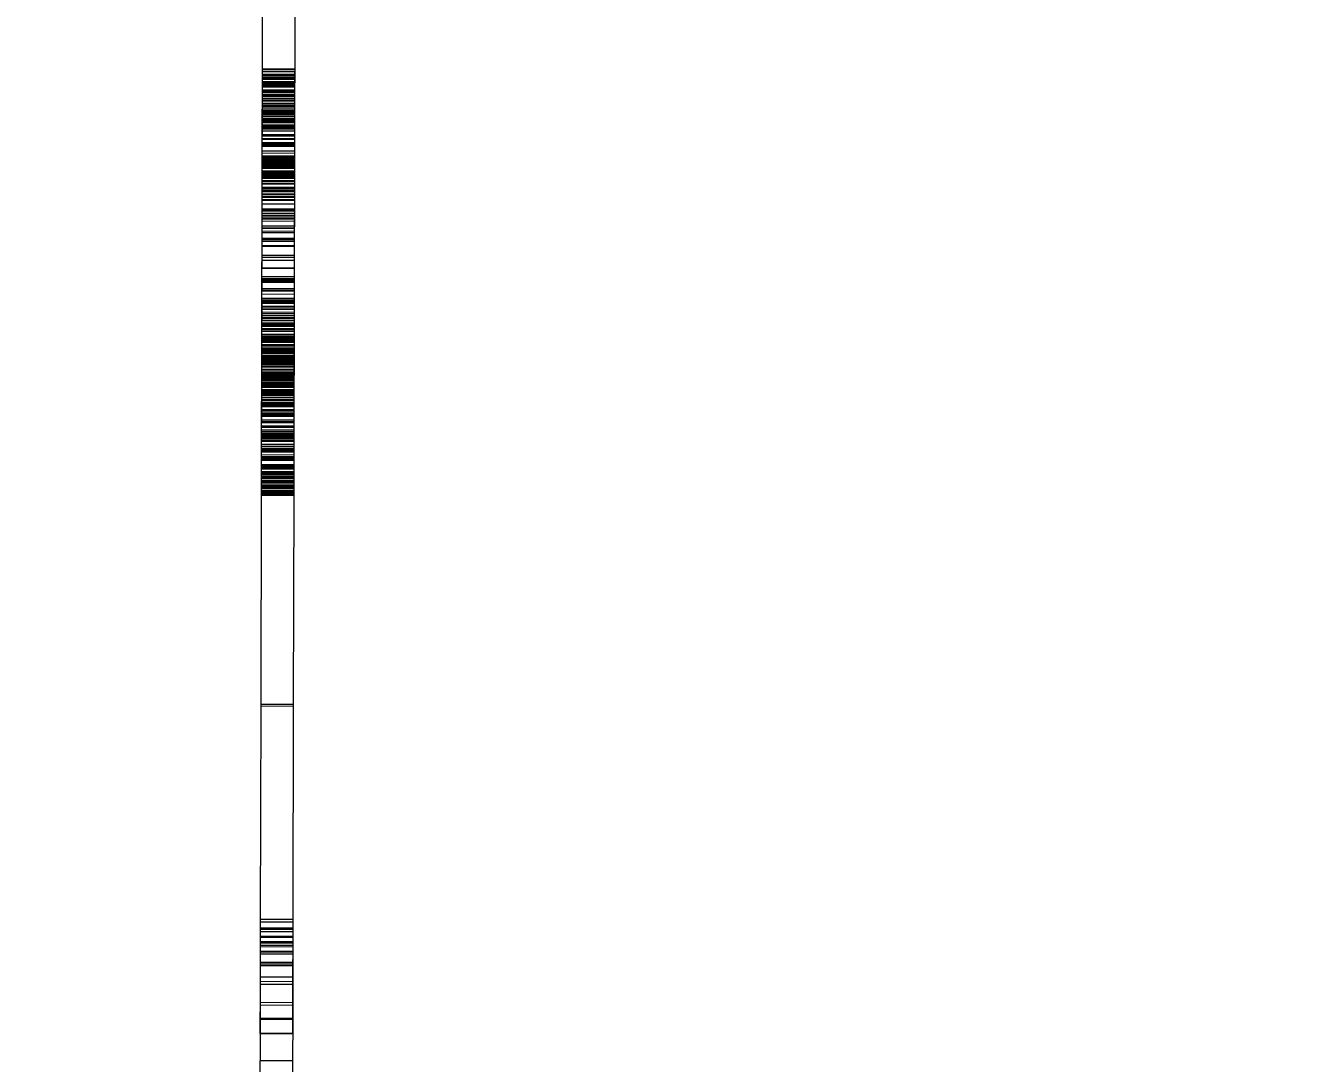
# Model space of a CAD drawing. Header units: millimetres. Extents: x -106145 to 154907, y -84585 to 152038.
# Drawn here: x 58778.1 to 59015, y 57946 to 58139.4 of the extents above; entities that cross this region are included whole.
import ezdxf

# ---------------------------------------------------------------- set-up
doc = ezdxf.new("R2010")
doc.units = ezdxf.units.MM
for name, color, linetype, lineweight in [('A-ANNO-DIMS', 211, 'Continuous', 9), ('A-ANNO-DIMS-300', 211, 'Continuous', 9), ('A-GENM', 13, 'Continuous', 5)]:
    doc.layers.add(name, color=color, linetype=linetype, lineweight=lineweight)
doc.styles.add('RomanS', font='romans__.ttf', dxfattribs={"width": 0.8, "height": 1200})
doc.dimstyles.new('Diagonal_-_4_mm_RomanS', dxfattribs={"dimscale": 304.8, "dimtxt": 1219.023462, "dimasz": 1.476378, "dimexe": 0.984252, "dimexo": 0.0625, "dimgap": 0.19685, "dimtad": 1, "dimdec": 0, "dimzin": 0, "dimdsep": 46, "dimtxsty": 'RomanS', "dimblk1": 'OBLIQUE', "dimblk2": 'OBLIQUE', "dimsah": 1, "dimcen": 0.09, "dimdle": 2.362205, "dimazin": 0, "dimtfac": 1, "dimtdec": 4, "dimtix": 1, "dimtmove": 0, "dimatfit": 3, "dimfxl": 2.362205, "dimfxlon": 1, "dimtvp": 1, "dimtolj": 1, "dimtzin": 0, "dimarcsym": 2})

# ---------------------------------------------------------------- blocks, each defined once
blk = doc.blocks.new('DIMBLOCK33-Site Plan')
at = {"layer": 'A-ANNO-DIMS-300', "transparency": 16777216}
for p, q in [((-65454.82, 47705.61), (79277.8, 131267.03)), ((79014.26, 130283.49), (78504.26, 131166.84)), ((78654.26, 130907.03), (79014.26, 130283.49)), ((-64471.28, 47442.07), (-64981.28, 48325.42)), ((-64831.28, 48065.61), (-64471.28, 47442.07))]:
    blk.add_line(p, q, dxfattribs=at)
at = {"layer": 'A-ANNO-DIMS-300', "lineweight": 35, "transparency": 16777216}
for p, q in [((78654.26, 130907.03), (78736.62, 131214.39)), ((78654.26, 130907.03), (78571.91, 130599.67)), ((-64831.28, 48065.61), (-64748.93, 48372.97)), ((-64831.28, 48065.61), (-64913.64, 47758.26))]:
    blk.add_line(p, q, dxfattribs=at)
at = {"layer": 'A-ANNO-DIMS-300', "color": 0, "transparency": 16777216, "insert": (3725.25, 89578.44), "char_height": 1200, "width": 6511.9447, "attachment_point": 1, "rotation": 30, "line_spacing_factor": 0.983083, "style": 'RomanS'}
blk.add_mtext('165683', dxfattribs=at)
blk = doc.blocks.new('_Oblique')
at = {"color": 0, "linetype": 'ByBlock', "lineweight": -2}
blk.add_line((-0.5, -0.5), (0.5, 0.5), dxfattribs=at)

msp = doc.modelspace()

# ---------------------------------------------------------------- linework, layer by layer
at = {"layer": 'A-GENM'}
for p, q in [((58822.26, 58131.27), (58822.35, 58170.98)), ((58828.35, 58170.97), (58828.26, 58131.26)), ((58822.25, 58128.83), (58822.26, 58132.12)), ((58822.25, 58129.42), (58822.26, 58131.97)), ((58822.25, 58130.01), (58822.26, 58131.61)), ((58828.26, 58132.1), (58828.25, 58128.82)), ((58828.26, 58131.96), (58828.25, 58129.41)), ((58828.26, 58131.6), (58828.25, 58129.99)), ((58822.25, 58129.66), (58822.26, 58131.27)), ((58822.25, 58127.23), (58822.26, 58131.27)), ((58822.25, 58127.92), (58822.26, 58131.13)), ((58822.25, 58126.49), (58822.26, 58130.8)), ((58822.25, 58128.32), (58822.25, 58130.01)), ((58822.25, 58130.01), (58828.25, 58129.99)), ((58822.25, 58129.76), (58828.25, 58129.74)), ((58822.25, 58127.12), (58822.25, 58129.66)), ((58822.25, 58129.66), (58828.25, 58129.65)), ((58822.25, 58128.91), (58822.25, 58129.42)), ((58822.25, 58129.42), (58828.25, 58129.41)), ((58822.25, 58129.33), (58828.25, 58129.31)), ((58822.26, 58131.27), (58828.26, 58131.26)), ((58822.26, 58131.13), (58828.26, 58131.11)), ((58822.26, 58130.8), (58828.26, 58130.79)), ((58822.26, 58130.77), (58828.26, 58130.75)), ((58822.26, 58130.77), (58828.26, 58130.75)), ((58822.26, 58130.28), (58828.26, 58130.27)), ((58822.26, 58130.25), (58828.26, 58130.24)), ((58828.26, 58131.26), (58828.25, 58129.65)), ((58828.26, 58131.26), (58828.25, 58127.22)), ((58828.26, 58131.11), (58828.25, 58127.91)), ((58828.26, 58130.79), (58828.25, 58126.47)), ((58828.25, 58129.99), (58828.25, 58128.31)), ((58828.25, 58129.65), (58828.25, 58127.11)), ((58828.25, 58129.41), (58828.25, 58128.89)), ((58822.23, 58120.55), (58822.25, 58127.12)), ((58822.24, 58124.38), (58822.25, 58128.83)), ((58822.24, 58124.74), (58822.25, 58128.32)), ((58822.24, 58124.51), (58822.25, 58127.92)), ((58822.24, 58125.01), (58822.25, 58127.26)), ((58822.24, 58122.91), (58822.25, 58127.23)), ((58822.25, 58128.29), (58822.25, 58128.91)), ((58822.25, 58126.42), (58822.25, 58128.91)), ((58822.25, 58128.91), (58828.25, 58128.89)), ((58822.25, 58128.91), (58828.25, 58128.89)), ((58822.25, 58128.83), (58828.25, 58128.82)), ((58822.25, 58128.75), (58828.25, 58128.74)), ((58822.25, 58128.57), (58828.25, 58128.56)), ((58822.25, 58128.55), (58828.25, 58128.54)), ((58822.25, 58128.32), (58828.25, 58128.31)), ((58822.25, 58126.35), (58822.25, 58128.31)), ((58828.25, 58128.3), (58822.25, 58128.31)), ((58822.25, 58126.58), (58822.25, 58128.29)), ((58822.25, 58128.29), (58828.25, 58128.28)), ((58822.25, 58128.22), (58828.25, 58128.21)), ((58822.25, 58128.09), (58828.25, 58128.07)), ((58822.25, 58127.96), (58828.25, 58127.94)), ((58822.25, 58125.86), (58822.25, 58127.93)), ((58822.25, 58127.93), (58828.25, 58127.92)), ((58822.25, 58127.92), (58828.25, 58127.91)), ((58822.25, 58127.38), (58828.25, 58127.37)), ((58822.25, 58127.26), (58828.25, 58127.24)), ((58822.25, 58127.23), (58828.25, 58127.22)), ((58822.25, 58127.12), (58828.25, 58127.11)), ((58822.25, 58127.09), (58828.25, 58127.08)), ((58822.25, 58126.91), (58828.25, 58126.9)), ((58828.25, 58127.11), (58828.23, 58120.53)), ((58828.25, 58128.82), (58828.24, 58124.37)), ((58828.25, 58128.31), (58828.24, 58124.72)), ((58828.25, 58127.91), (58828.24, 58124.49)), ((58828.25, 58127.24), (58828.24, 58125)), ((58828.25, 58127.22), (58828.24, 58122.9)), ((58828.25, 58128.89), (58828.25, 58128.28)), ((58828.25, 58128.89), (58828.25, 58126.41)), ((58828.25, 58128.3), (58828.25, 58126.34)), ((58828.25, 58128.28), (58828.25, 58126.57)), ((58828.25, 58127.92), (58828.25, 58125.84)), ((58822.22, 58113.58), (58822.25, 58125.84)), ((58822.24, 58123.86), (58822.25, 58126.58)), ((58822.24, 58125.42), (58828.24, 58125.41)), ((58822.24, 58125.18), (58828.24, 58125.16)), ((58822.24, 58124.4), (58822.24, 58124.82)), ((58822.24, 58124.82), (58828.24, 58124.8)), ((58822.24, 58122.77), (58822.24, 58124.74)), ((58828.24, 58124.72), (58822.24, 58124.74)), ((58822.24, 58123.29), (58822.24, 58124.51)), ((58822.24, 58124.51), (58828.24, 58124.5)), ((58822.24, 58124.51), (58828.24, 58124.49)), ((58822.24, 58123.13), (58822.24, 58124.4)), ((58822.24, 58124.4), (58828.24, 58124.39)), ((58822.24, 58124.38), (58828.24, 58124.37)), ((58822.25, 58126.58), (58828.25, 58126.57)), ((58822.25, 58126.49), (58828.25, 58126.47)), ((58822.25, 58126.42), (58828.25, 58126.41)), ((58822.25, 58126.35), (58828.25, 58126.34)), ((58822.25, 58126.18), (58828.25, 58126.17)), ((58822.25, 58125.86), (58828.25, 58125.84)), ((58822.25, 58125.84), (58828.25, 58125.83)), ((58822.25, 58125.75), (58828.25, 58125.74)), ((58828.25, 58125.83), (58828.22, 58113.57)), ((58828.25, 58126.57), (58828.24, 58123.84)), ((58828.24, 58124.8), (58828.24, 58124.39)), ((58828.24, 58124.72), (58828.24, 58122.76)), ((58828.24, 58124.49), (58828.24, 58123.27)), ((58828.24, 58124.39), (58828.24, 58123.12)), ((58822.23, 58120.31), (58822.24, 58123.86)), ((58822.23, 58120.22), (58822.24, 58123.29)), ((58822.23, 58120.88), (58822.24, 58123.13)), ((58822.23, 58120.46), (58822.24, 58122.91)), ((58822.24, 58124.26), (58828.24, 58124.25)), ((58822.24, 58124.24), (58828.24, 58124.23)), ((58828.24, 58124.11), (58822.24, 58124.13)), ((58822.24, 58123.86), (58828.24, 58123.84)), ((58822.24, 58123.18), (58822.24, 58123.8)), ((58822.24, 58123.8), (58828.24, 58123.78)), ((58822.24, 58123.51), (58828.24, 58123.5)), ((58822.24, 58123.33), (58828.24, 58123.32)), ((58828.24, 58123.27), (58822.24, 58123.29)), ((58822.24, 58123.29), (58828.24, 58123.27)), ((58822.24, 58121.37), (58822.24, 58123.18)), ((58822.24, 58123.18), (58828.24, 58123.16)), ((58822.24, 58123.15), (58828.24, 58123.14)), ((58822.24, 58123.13), (58828.24, 58123.12)), ((58822.24, 58122.91), (58828.24, 58122.9)), ((58822.24, 58122.77), (58828.24, 58122.76)), ((58822.24, 58122.49), (58828.24, 58122.47)), ((58822.24, 58122.07), (58828.24, 58122.06)), ((58828.24, 58123.84), (58828.23, 58120.29)), ((58828.24, 58123.27), (58828.23, 58120.21)), ((58828.24, 58123.12), (58828.23, 58120.87)), ((58828.24, 58122.9), (58828.23, 58120.45)), ((58828.24, 58123.78), (58828.24, 58123.16)), ((58828.24, 58123.16), (58828.24, 58121.36)), ((58822.22, 58115.99), (58822.24, 58121.75)), ((58822.22, 58116.03), (58822.23, 58120.31)), ((58822.22, 58113.58), (58822.23, 58120.13)), ((58822.23, 58120.38), (58822.24, 58121.75)), ((58822.23, 58118.33), (58822.24, 58121.37)), ((58822.23, 58117.59), (58822.23, 58120.88)), ((58822.23, 58120.88), (58828.23, 58120.87)), ((58822.23, 58120.86), (58828.23, 58120.85)), ((58822.23, 58120.29), (58822.23, 58120.73)), ((58822.23, 58120.73), (58828.23, 58120.72)), ((58822.23, 58120.66), (58828.23, 58120.65)), ((58822.23, 58120.64), (58828.23, 58120.63)), ((58822.23, 58120.55), (58828.23, 58120.53)), ((58822.23, 58119.71), (58822.23, 58120.46)), ((58822.23, 58120.46), (58828.23, 58120.45)), ((58822.23, 58118.77), (58822.23, 58120.38)), ((58822.23, 58120.38), (58828.23, 58120.36)), ((58828.23, 58120.29), (58822.23, 58120.31)), ((58822.23, 58120.3), (58828.23, 58120.29)), ((58822.23, 58118.95), (58822.23, 58120.29)), ((58822.23, 58120.29), (58828.23, 58120.27)), ((58822.23, 58120.22), (58828.23, 58120.21)), ((58822.23, 58120.22), (58828.23, 58120.21)), ((58828.23, 58120.18), (58822.23, 58120.2)), ((58822.23, 58120.13), (58828.23, 58120.12)), ((58822.23, 58120.13), (58828.23, 58120.12)), ((58822.23, 58119.71), (58828.23, 58119.7)), ((58822.24, 58122), (58828.24, 58121.99)), ((58822.24, 58121.88), (58828.24, 58121.87)), ((58822.24, 58121.75), (58828.24, 58121.74)), ((58822.24, 58121.75), (58828.24, 58121.74)), ((58822.24, 58121.59), (58828.24, 58121.58)), ((58822.24, 58121.37), (58828.24, 58121.36)), ((58822.24, 58121.26), (58828.24, 58121.25)), ((58828.24, 58121.74), (58828.22, 58115.98)), ((58828.23, 58120.29), (58828.22, 58116.02)), ((58828.23, 58120.12), (58828.22, 58113.57)), ((58828.24, 58121.74), (58828.23, 58120.36)), ((58828.24, 58121.36), (58828.23, 58118.32)), ((58828.23, 58120.87), (58828.23, 58117.58)), ((58828.23, 58120.72), (58828.23, 58120.27)), ((58828.23, 58120.45), (58828.23, 58119.7)), ((58828.23, 58120.36), (58828.23, 58118.75)), ((58828.23, 58120.27), (58828.23, 58118.94)), ((58822.22, 58114.1), (58822.23, 58118.33)), ((58822.22, 58113.8), (58822.23, 58118.29)), ((58822.22, 58113.14), (58822.23, 58117.59)), ((58822.23, 58119.05), (58828.23, 58119.04)), ((58822.23, 58119.04), (58828.23, 58119.03)), ((58822.23, 58116.86), (58822.23, 58118.95)), ((58822.23, 58118.95), (58828.23, 58118.94)), ((58822.23, 58117.08), (58822.23, 58118.77)), ((58822.23, 58118.77), (58828.23, 58118.75)), ((58822.23, 58118.33), (58828.23, 58118.32)), ((58822.23, 58118.29), (58828.23, 58118.28)), ((58822.23, 58118.2), (58828.23, 58118.19)), ((58822.23, 58117.59), (58828.23, 58117.58)), ((58822.23, 58117.58), (58828.23, 58117.57)), ((58822.23, 58117.33), (58828.23, 58117.32)), ((58822.23, 58117.31), (58828.23, 58117.3)), ((58828.23, 58118.32), (58828.22, 58114.08)), ((58828.23, 58118.28), (58828.22, 58113.79)), ((58828.23, 58117.58), (58828.22, 58113.13)), ((58828.23, 58118.94), (58828.23, 58116.85)), ((58828.23, 58118.75), (58828.23, 58117.07)), ((58822.21, 58111.67), (58822.22, 58115.99)), ((58822.22, 58113.5), (58822.23, 58117.08)), ((58822.22, 58114.1), (58822.23, 58116.86)), ((58822.22, 58112.97), (58822.22, 58116.03)), ((58822.22, 58116.03), (58828.22, 58116.02)), ((58822.22, 58115.99), (58828.22, 58115.98)), ((58822.22, 58115.61), (58828.22, 58115.6)), ((58828.22, 58115.53), (58822.22, 58115.54)), ((58822.22, 58114.69), (58822.22, 58115.11)), ((58822.22, 58115.11), (58828.22, 58115.1)), ((58822.22, 58114.94), (58828.22, 58114.93)), ((58822.23, 58117.08), (58828.23, 58117.07)), ((58822.23, 58117), (58828.23, 58116.98)), ((58822.23, 58116.98), (58828.23, 58116.97)), ((58822.23, 58116.86), (58828.23, 58116.85)), ((58828.22, 58115.98), (58828.21, 58111.66)), ((58828.23, 58117.07), (58828.22, 58113.49)), ((58828.23, 58116.85), (58828.22, 58114.08)), ((58828.22, 58116.02), (58828.22, 58112.96)), ((58828.22, 58115.1), (58828.22, 58114.68)), ((58822.21, 58109.86), (58822.22, 58114.1)), ((58822.21, 58111.34), (58822.22, 58114.1)), ((58822.21, 58111.03), (58822.22, 58113.58)), ((58822.21, 58111.54), (58822.22, 58113.5)), ((58822.21, 58111.2), (58822.22, 58113.43)), ((58822.21, 58111.14), (58822.22, 58112.97)), ((58822.22, 58113.43), (58822.22, 58114.69)), ((58822.22, 58114.69), (58828.22, 58114.68)), ((58822.22, 58114.51), (58828.22, 58114.5)), ((58822.22, 58114.27), (58828.22, 58114.26)), ((58828.22, 58114.08), (58822.22, 58114.1)), ((58822.22, 58114.1), (58828.22, 58114.08)), ((58828.22, 58114.08), (58822.22, 58114.1)), ((58822.22, 58114.1), (58828.22, 58114.08)), ((58822.22, 58113.94), (58828.22, 58113.92)), ((58822.22, 58113.58), (58822.22, 58113.8)), ((58822.22, 58113.8), (58828.22, 58113.79)), ((58822.22, 58113.58), (58828.22, 58113.57)), ((58822.22, 58113.58), (58828.22, 58113.57)), ((58822.22, 58113.58), (58828.22, 58113.57)), ((58828.22, 58113.49), (58822.22, 58113.5)), ((58822.22, 58113.43), (58828.22, 58113.42)), ((58822.22, 58113.32), (58828.22, 58113.31)), ((58822.22, 58113.27), (58828.22, 58113.26)), ((58822.22, 58113.14), (58828.22, 58113.13)), ((58822.22, 58112.97), (58828.22, 58112.96)), ((58822.22, 58112.78), (58828.22, 58112.77)), ((58828.22, 58114.08), (58828.21, 58109.85)), ((58828.22, 58114.08), (58828.21, 58111.32)), ((58828.22, 58113.57), (58828.21, 58111.02)), ((58828.22, 58113.49), (58828.21, 58111.52)), ((58828.22, 58113.42), (58828.21, 58111.18)), ((58828.22, 58112.96), (58828.21, 58111.13)), ((58828.22, 58114.68), (58828.22, 58113.42)), ((58828.22, 58113.79), (58828.22, 58113.57)), ((58822.21, 58110.43), (58822.22, 58112.19)), ((58822.21, 58112.09), (58828.21, 58112.08)), ((58822.21, 58108.67), (58822.21, 58112.09)), ((58822.21, 58112.09), (58828.21, 58112.07)), ((58822.21, 58111.86), (58828.21, 58111.85)), ((58822.21, 58109.22), (58822.21, 58111.67)), ((58822.21, 58111.67), (58828.21, 58111.66)), ((58822.21, 58111.54), (58828.21, 58111.52)), ((58822.21, 58111.54), (58828.21, 58111.53)), ((58822.21, 58109.25), (58822.21, 58111.34)), ((58822.21, 58111.34), (58828.21, 58111.32)), ((58822.21, 58111.25), (58828.21, 58111.23)), ((58822.21, 58107.95), (58822.21, 58111.2)), ((58822.21, 58111.2), (58828.21, 58111.18)), ((58822.21, 58111.2), (58828.21, 58111.19)), ((58822.21, 58110.51), (58822.21, 58111.14)), ((58822.21, 58111.14), (58828.21, 58111.13)), ((58822.21, 58110.51), (58822.21, 58111.03)), ((58822.21, 58111.03), (58828.21, 58111.02)), ((58822.21, 58110.91), (58828.21, 58110.89)), ((58822.21, 58108.03), (58822.21, 58110.51)), ((58822.21, 58110.51), (58828.21, 58110.5)), ((58822.21, 58110.51), (58828.21, 58110.5)), ((58822.21, 58109.19), (58822.21, 58110.43)), ((58822.21, 58110.43), (58828.21, 58110.41)), ((58822.21, 58110.35), (58828.21, 58110.34)), ((58822.22, 58112.27), (58828.22, 58112.26)), ((58822.22, 58112.19), (58828.22, 58112.18)), ((58828.22, 58112.18), (58828.21, 58110.41)), ((58828.21, 58112.07), (58828.21, 58108.66)), ((58828.21, 58111.66), (58828.21, 58109.21)), ((58828.21, 58111.32), (58828.21, 58109.24)), ((58828.21, 58111.18), (58828.21, 58107.94)), ((58828.21, 58111.13), (58828.21, 58110.5)), ((58828.21, 58111.02), (58828.21, 58110.5)), ((58828.21, 58110.5), (58828.21, 58108.02)), ((58828.21, 58110.41), (58828.21, 58109.18)), ((58822.2, 58106.81), (58822.21, 58109.86)), ((58822.2, 58107.45), (58822.21, 58109.19)), ((58822.2, 58107.45), (58822.21, 58108.67)), ((58822.2, 58105.25), (58822.21, 58108.46)), ((58822.2, 58105.22), (58822.21, 58108.42)), ((58822.2, 58103.53), (58822.21, 58107.95)), ((58822.2, 58107.45), (58822.21, 58107.9)), ((58822.21, 58110), (58828.21, 58109.98)), ((58822.21, 58109.86), (58828.21, 58109.85)), ((58822.21, 58107.9), (58822.21, 58109.25)), ((58822.21, 58109.25), (58828.21, 58109.24)), ((58822.21, 58108.47), (58822.21, 58109.22)), ((58822.21, 58109.22), (58828.21, 58109.21)), ((58822.21, 58109.19), (58828.21, 58109.18)), ((58822.21, 58109.14), (58828.21, 58109.12)), ((58822.21, 58108.98), (58828.21, 58108.97)), ((58822.21, 58108.67), (58828.21, 58108.66)), ((58822.21, 58108.47), (58828.21, 58108.46)), ((58822.21, 58108.46), (58828.21, 58108.45)), ((58822.21, 58108.42), (58828.21, 58108.41)), ((58822.21, 58108.41), (58828.21, 58108.39)), ((58822.21, 58108.03), (58828.21, 58108.02)), ((58822.21, 58107.95), (58828.21, 58107.94)), ((58822.21, 58107.9), (58828.21, 58107.89)), ((58822.21, 58107.88), (58828.21, 58107.86)), ((58828.21, 58109.85), (58828.2, 58106.8)), ((58828.21, 58109.18), (58828.2, 58107.44)), ((58828.21, 58108.66), (58828.2, 58107.44)), ((58828.21, 58108.45), (58828.2, 58105.23)), ((58828.21, 58108.41), (58828.2, 58105.21)), ((58828.21, 58107.94), (58828.2, 58103.52)), ((58828.21, 58107.89), (58828.2, 58107.44)), ((58828.21, 58109.24), (58828.21, 58107.89)), ((58828.21, 58109.21), (58828.21, 58108.46)), ((58822.2, 58104.38), (58822.2, 58107.45)), ((58822.2, 58107.45), (58828.2, 58107.44)), ((58828.2, 58107.44), (58822.2, 58107.45)), ((58822.2, 58107.45), (58828.2, 58107.44)), ((58828.2, 58107.44), (58822.2, 58107.45)), ((58822.2, 58107.45), (58828.2, 58107.44)), ((58822.2, 58107.4), (58828.2, 58107.39)), ((58822.2, 58106.93), (58828.2, 58106.91)), ((58822.2, 58105), (58822.2, 58106.81)), ((58822.2, 58106.81), (58828.2, 58106.8)), ((58822.2, 58106.16), (58828.2, 58106.15)), ((58828.2, 58107.44), (58828.2, 58104.37)), ((58828.2, 58106.8), (58828.2, 58104.99)), ((58822.18, 58098.39), (58822.2, 58105.25)), ((58822.18, 58098.39), (58822.2, 58105.22)), ((58822.19, 58101.09), (58822.2, 58103.53)), ((58822.19, 58102.04), (58822.2, 58103.41)), ((58822.19, 58102.94), (58822.2, 58103.36)), ((58822.2, 58105.25), (58828.2, 58105.23)), ((58822.2, 58105.22), (58828.2, 58105.21)), ((58822.2, 58105.03), (58828.2, 58105.01)), ((58822.2, 58104.38), (58822.2, 58105)), ((58822.2, 58105), (58828.2, 58104.99)), ((58822.2, 58104.83), (58828.2, 58104.81)), ((58822.2, 58104.38), (58828.2, 58104.37)), ((58822.2, 58104.38), (58828.2, 58104.37)), ((58822.2, 58104.04), (58828.2, 58104.03)), ((58822.2, 58103.41), (58822.2, 58103.87)), ((58822.2, 58103.87), (58828.2, 58103.86)), ((58822.2, 58103.53), (58828.2, 58103.52)), ((58822.2, 58103.41), (58828.2, 58103.39)), ((58822.2, 58103.36), (58828.2, 58103.35)), ((58828.2, 58105.23), (58828.18, 58098.38)), ((58828.2, 58105.21), (58828.18, 58098.38)), ((58828.2, 58103.52), (58828.19, 58101.07)), ((58828.2, 58103.39), (58828.19, 58102.03)), ((58828.2, 58103.35), (58828.19, 58102.93)), ((58828.2, 58104.99), (58828.2, 58104.37)), ((58828.2, 58103.86), (58828.2, 58103.39)), ((58822.18, 58098.25), (58822.19, 58101.09)), ((58822.18, 58097.74), (58822.19, 58100.81)), ((58822.19, 58101.68), (58822.19, 58102.94)), ((58822.19, 58102.94), (58828.19, 58102.93)), ((58822.19, 58099.75), (58822.19, 58102.04)), ((58822.19, 58102.04), (58828.19, 58102.03)), ((58822.19, 58099.45), (58822.19, 58101.68)), ((58822.19, 58101.68), (58828.19, 58101.67)), ((58822.19, 58099.75), (58822.19, 58101.57)), ((58822.19, 58101.57), (58828.19, 58101.55)), ((58822.19, 58101.09), (58828.19, 58101.07)), ((58822.19, 58100.81), (58828.19, 58100.79)), ((58828.19, 58101.07), (58828.18, 58098.24)), ((58828.19, 58100.79), (58828.18, 58097.73)), ((58828.19, 58102.93), (58828.19, 58101.67)), ((58828.19, 58102.03), (58828.19, 58099.73)), ((58828.19, 58101.67), (58828.19, 58099.43)), ((58828.19, 58101.55), (58828.19, 58099.73)), ((58822.17, 58090.15), (58822.18, 58098.39)), ((58822.18, 58096.59), (58822.19, 58099.75)), ((58822.18, 58097.83), (58822.19, 58099.75)), ((58822.18, 58096.2), (58822.19, 58099.45)), ((58822.18, 58098.39), (58828.18, 58098.38)), ((58822.19, 58099.75), (58828.19, 58099.73)), ((58822.19, 58099.75), (58828.19, 58099.73)), ((58822.19, 58099.61), (58828.19, 58099.59)), ((58828.19, 58099.45), (58822.19, 58099.46)), ((58822.19, 58099.45), (58828.19, 58099.43)), ((58822.19, 58099.16), (58828.19, 58099.14)), ((58828.18, 58098.38), (58828.17, 58090.14)), ((58828.19, 58099.73), (58828.18, 58096.58)), ((58828.19, 58099.73), (58828.18, 58097.82)), ((58828.19, 58099.43), (58828.18, 58096.19)), ((58822.17, 58094.17), (58822.18, 58096.59)), ((58822.17, 58091.78), (58822.18, 58096.2)), ((58828.18, 58098.24), (58822.18, 58098.25)), ((58822.18, 58098.25), (58828.18, 58098.24)), ((58822.18, 58096.59), (58828.18, 58096.58)), ((58822.18, 58096.2), (58828.18, 58096.19)), ((58822.18, 58096.17), (58828.18, 58096.16)), ((58828.18, 58096.58), (58828.17, 58094.15)), ((58828.18, 58096.19), (58828.17, 58091.77)), ((58822.17, 58092.04), (58822.17, 58094.17)), ((58822.17, 58094.17), (58828.17, 58094.15)), ((58822.18, 58095.65), (58828.18, 58095.64)), ((58822.18, 58094.25), (58828.18, 58094.24)), ((58828.17, 58094.15), (58828.17, 58092.03)), ((58822.16, 58089.34), (58822.17, 58091.78)), ((58822.16, 58088.24), (58822.17, 58091.65)), ((58822.17, 58092.64), (58828.17, 58092.62)), ((58822.17, 58092.29), (58828.17, 58092.28)), ((58822.17, 58090.4), (58822.17, 58092.04)), ((58822.17, 58092.04), (58828.17, 58092.03)), ((58822.17, 58091.78), (58828.17, 58091.77)), ((58822.17, 58088.55), (58822.18, 58091.61)), ((58822.17, 58091.52), (58828.17, 58091.5)), ((58828.18, 58091.6), (58822.18, 58091.61)), ((58828.17, 58091.77), (58828.16, 58089.32)), ((58828.17, 58091.64), (58828.16, 58088.22)), ((58828.17, 58092.03), (58828.17, 58090.39)), ((58828.18, 58091.6), (58828.17, 58088.53)), ((58822.16, 58088.55), (58822.17, 58090.29)), ((58822.16, 58087.99), (58822.17, 58090.15)), ((58822.16, 58088.05), (58822.17, 58090.13)), ((58822.16, 58088.47), (58822.17, 58089.94)), ((58822.16, 58086.5), (58822.16, 58089.34)), ((58822.16, 58089.34), (58828.16, 58089.32)), ((58822.17, 58089.94), (58822.17, 58090.4)), ((58822.17, 58090.4), (58828.17, 58090.39)), ((58822.17, 58090.15), (58828.17, 58090.14)), ((58822.17, 58089.94), (58828.17, 58089.92)), ((58828.17, 58090.27), (58828.16, 58088.53)), ((58828.17, 58090.14), (58828.16, 58087.97)), ((58828.17, 58090.11), (58828.16, 58088.04)), ((58828.17, 58089.92), (58828.16, 58088.45)), ((58828.16, 58089.32), (58828.16, 58086.49)), ((58828.17, 58090.39), (58828.17, 58089.92)), ((58822.15, 58084.45), (58822.16, 58088.47)), ((58822.15, 58083.95), (58822.16, 58087.01)), ((58828.16, 58088.53), (58822.16, 58088.55)), ((58822.16, 58088.55), (58828.16, 58088.53)), ((58822.16, 58088.47), (58828.16, 58088.45)), ((58822.16, 58087.01), (58822.16, 58088.24)), ((58822.16, 58088.24), (58828.16, 58088.22)), ((58822.16, 58088.05), (58828.16, 58088.04)), ((58822.16, 58084.97), (58822.17, 58088.04)), ((58822.16, 58087.99), (58828.16, 58087.97)), ((58822.16, 58087.97), (58828.16, 58087.96)), ((58822.16, 58080.88), (58822.18, 58087.61)), ((58828.16, 58087), (58822.16, 58087.01)), ((58822.16, 58087.01), (58828.16, 58087)), ((58822.16, 58086.97), (58828.16, 58086.96)), ((58828.16, 58086.49), (58822.16, 58086.5)), ((58822.16, 58086.5), (58828.16, 58086.49)), ((58822.17, 58088.55), (58828.17, 58088.53)), ((58828.17, 58088.02), (58822.17, 58088.04)), ((58822.17, 58084.81), (58822.18, 58087.78)), ((58822.18, 58087.78), (58828.18, 58087.77)), ((58822.18, 58087.61), (58828.18, 58087.6)), ((58822.18, 58087.61), (58828.18, 58087.6)), ((58828.16, 58088.45), (58828.15, 58084.44)), ((58828.16, 58087), (58828.15, 58083.94)), ((58828.16, 58088.22), (58828.16, 58087)), ((58828.17, 58088.02), (58828.16, 58084.96)), ((58828.18, 58087.6), (58828.16, 58080.87)), ((58828.18, 58087.77), (58828.17, 58084.8)), ((58822.15, 58083.57), (58822.16, 58085.37)), ((58822.15, 58082.42), (58822.15, 58084.45)), ((58822.15, 58084.45), (58828.15, 58084.44)), ((58822.15, 58084.39), (58828.15, 58084.38)), ((58822.16, 58085.37), (58822.16, 58085.99)), ((58822.16, 58085.99), (58828.16, 58085.98)), ((58822.16, 58085.73), (58828.16, 58085.72)), ((58822.16, 58085.37), (58828.16, 58085.36)), ((58822.16, 58085.35), (58828.16, 58085.33)), ((58822.16, 58084.97), (58828.16, 58084.96)), ((58822.16, 58081.88), (58822.17, 58084.81)), ((58822.17, 58084.81), (58828.17, 58084.8)), ((58828.16, 58085.36), (58828.15, 58083.55)), ((58828.15, 58084.44), (58828.15, 58082.41)), ((58828.16, 58085.98), (58828.16, 58085.36)), ((58828.17, 58084.8), (58828.16, 58081.86)), ((58822.13, 58075.37), (58822.15, 58081.77)), ((58822.14, 58080.52), (58822.15, 58083.57)), ((58822.14, 58080.6), (58822.15, 58082.78)), ((58822.14, 58080.54), (58822.15, 58082.42)), ((58822.15, 58081.77), (58822.15, 58083.95)), ((58822.15, 58083.95), (58828.15, 58083.94)), ((58822.15, 58083.95), (58828.15, 58083.94)), ((58822.15, 58083.91), (58828.15, 58083.9)), ((58822.15, 58080.98), (58822.15, 58083.59)), ((58828.15, 58083.58), (58822.15, 58083.59)), ((58822.15, 58083.57), (58828.15, 58083.55)), ((58822.15, 58083.46), (58828.15, 58083.44)), ((58822.15, 58083.33), (58828.15, 58083.32)), ((58822.15, 58082.48), (58822.15, 58082.93)), ((58822.15, 58082.93), (58828.15, 58082.91)), ((58822.15, 58082.78), (58828.15, 58082.77)), ((58822.15, 58082.5), (58828.15, 58082.49)), ((58822.15, 58081.15), (58822.15, 58082.48)), ((58822.15, 58082.48), (58828.15, 58082.47)), ((58822.15, 58082.42), (58828.15, 58082.41)), ((58822.15, 58081.77), (58828.15, 58081.76)), ((58822.16, 58079.67), (58822.16, 58081.88)), ((58822.16, 58081.88), (58828.16, 58081.86)), ((58822.17, 58083.37), (58828.17, 58083.36)), ((58828.15, 58081.76), (58828.13, 58075.35)), ((58828.15, 58083.55), (58828.14, 58080.51)), ((58828.15, 58082.77), (58828.14, 58080.59)), ((58828.15, 58082.41), (58828.14, 58080.53)), ((58828.15, 58083.94), (58828.15, 58081.76)), ((58828.15, 58083.58), (58828.15, 58080.96)), ((58828.15, 58082.91), (58828.15, 58082.47)), ((58828.15, 58082.47), (58828.15, 58081.13)), ((58828.16, 58081.86), (58828.16, 58079.66)), ((58822.13, 58073.22), (58822.14, 58079.77)), ((58822.14, 58079.06), (58822.15, 58081.15)), ((58822.14, 58077.04), (58822.15, 58080.98)), ((58822.14, 58080.42), (58822.15, 58080.88)), ((58822.14, 58079.1), (58822.14, 58080.6)), ((58822.14, 58080.6), (58828.14, 58080.59)), ((58822.14, 58078.59), (58822.14, 58080.54)), ((58822.14, 58080.54), (58828.14, 58080.53)), ((58822.14, 58076.29), (58822.14, 58080.52)), ((58822.14, 58080.52), (58828.14, 58080.51)), ((58822.14, 58079.02), (58822.14, 58080.42)), ((58822.14, 58080.42), (58828.14, 58080.4)), ((58822.14, 58080.4), (58828.14, 58080.38)), ((58822.14, 58079.95), (58822.14, 58080.37)), ((58822.14, 58080.37), (58828.14, 58080.36)), ((58822.14, 58078.69), (58822.14, 58079.95)), ((58822.14, 58079.95), (58828.14, 58079.94)), ((58822.14, 58079.77), (58828.14, 58079.76)), ((58822.14, 58079.77), (58828.14, 58079.76)), ((58828.14, 58079.67), (58822.14, 58079.68)), ((58822.15, 58081.51), (58828.15, 58081.49)), ((58822.15, 58081.25), (58828.15, 58081.24)), ((58822.15, 58081.15), (58828.15, 58081.13)), ((58822.15, 58081.12), (58828.15, 58081.1)), ((58822.15, 58081.04), (58828.15, 58081.02)), ((58822.15, 58080.98), (58828.15, 58080.96)), ((58822.15, 58080.88), (58828.15, 58080.87)), ((58822.15, 58078.3), (58822.16, 58079.67)), ((58822.16, 58081.19), (58828.16, 58081.18)), ((58822.16, 58080.88), (58828.16, 58080.87)), ((58822.16, 58079.67), (58828.16, 58079.66)), ((58828.14, 58079.76), (58828.13, 58073.21)), ((58828.15, 58081.13), (58828.14, 58079.05)), ((58828.15, 58080.96), (58828.14, 58077.03)), ((58828.15, 58080.87), (58828.14, 58080.4)), ((58828.14, 58080.59), (58828.14, 58079.09)), ((58828.14, 58080.53), (58828.14, 58078.58)), ((58828.14, 58080.51), (58828.14, 58076.28)), ((58828.14, 58080.4), (58828.14, 58079.01)), ((58828.14, 58080.36), (58828.14, 58079.94)), ((58828.14, 58079.94), (58828.14, 58078.68)), ((58828.16, 58079.66), (58828.15, 58078.29)), ((58822.12, 58071.54), (58822.14, 58077.31)), ((58822.13, 58075.78), (58822.14, 58078.59)), ((58822.13, 58073.44), (58822.14, 58077.93)), ((58822.13, 58075.93), (58822.14, 58077.31)), ((58822.13, 58072.67), (58822.14, 58077.04)), ((58822.14, 58078.73), (58822.14, 58079.35)), ((58822.14, 58079.35), (58828.14, 58079.34)), ((58822.14, 58079.32), (58828.14, 58079.31)), ((58822.14, 58079.19), (58828.14, 58079.18)), ((58822.14, 58076.88), (58822.14, 58079.1)), ((58822.14, 58079.1), (58828.14, 58079.09)), ((58822.14, 58076.29), (58822.14, 58079.06)), ((58822.14, 58079.06), (58828.14, 58079.05)), ((58822.14, 58076.86), (58822.14, 58079.02)), ((58822.14, 58079.02), (58828.14, 58079.01)), ((58822.14, 58078.94), (58828.14, 58078.92)), ((58822.14, 58076.92), (58822.14, 58078.73)), ((58822.14, 58078.73), (58828.14, 58078.72)), ((58822.14, 58078.7), (58828.14, 58078.69)), ((58822.14, 58076.43), (58822.14, 58078.69)), ((58822.14, 58078.69), (58828.14, 58078.68)), ((58822.14, 58078.59), (58828.14, 58078.58)), ((58822.14, 58078.52), (58828.14, 58078.51)), ((58822.14, 58077.93), (58828.14, 58077.92)), ((58822.14, 58077.63), (58828.14, 58077.61)), ((58822.14, 58077.44), (58828.14, 58077.42)), ((58822.14, 58077.31), (58828.14, 58077.29)), ((58822.14, 58077.31), (58828.14, 58077.29)), ((58822.14, 58077.15), (58828.14, 58077.13)), ((58822.14, 58077.04), (58828.14, 58077.03)), ((58822.15, 58077.82), (58822.15, 58078.3)), ((58822.15, 58078.3), (58828.15, 58078.29)), ((58822.15, 58075.36), (58822.15, 58077.82)), ((58822.15, 58077.82), (58828.15, 58077.81)), ((58822.15, 58077.82), (58828.15, 58077.81)), ((58828.14, 58077.29), (58828.12, 58071.53)), ((58828.14, 58078.58), (58828.13, 58075.76)), ((58828.14, 58077.92), (58828.13, 58073.43)), ((58828.14, 58077.29), (58828.13, 58075.92)), ((58828.14, 58077.03), (58828.13, 58072.66)), ((58828.14, 58079.34), (58828.14, 58078.72)), ((58828.14, 58079.09), (58828.14, 58076.86)), ((58828.14, 58079.05), (58828.14, 58076.28)), ((58828.14, 58079.01), (58828.14, 58076.85)), ((58828.14, 58078.72), (58828.14, 58076.91)), ((58828.14, 58078.68), (58828.14, 58076.42)), ((58828.15, 58078.29), (58828.15, 58077.81)), ((58828.15, 58077.81), (58828.15, 58075.35)), ((58822.12, 58070.87), (58822.13, 58075.37)), ((58822.13, 58073.88), (58822.14, 58076.92)), ((58822.13, 58074.25), (58822.14, 58076.88)), ((58822.13, 58074.03), (58822.14, 58076.86)), ((58822.13, 58073.15), (58822.14, 58076.43)), ((58822.13, 58072.06), (58822.14, 58076.29)), ((58822.13, 58073.53), (58822.14, 58076.29)), ((58822.13, 58075.84), (58822.14, 58076.29)), ((58822.13, 58076.19), (58828.13, 58076.18)), ((58822.13, 58074.32), (58822.13, 58075.93)), ((58822.13, 58075.93), (58828.13, 58075.92)), ((58822.13, 58075.86), (58828.13, 58075.85)), ((58822.13, 58074.51), (58822.13, 58075.84)), ((58822.13, 58075.84), (58828.13, 58075.83)), ((58828.13, 58075.76), (58822.13, 58075.78)), ((58822.13, 58075.78), (58828.13, 58075.76)), ((58822.13, 58075.37), (58828.13, 58075.35)), ((58828.13, 58075.17), (58822.13, 58075.18)), ((58828.13, 58074.8), (58822.13, 58074.81)), ((58822.14, 58076.92), (58828.14, 58076.91)), ((58822.14, 58076.88), (58828.14, 58076.86)), ((58822.14, 58076.86), (58828.14, 58076.85)), ((58822.14, 58076.82), (58828.14, 58076.8)), ((58822.14, 58076.58), (58828.14, 58076.57)), ((58822.14, 58076.43), (58828.14, 58076.42)), ((58822.14, 58076.42), (58828.14, 58076.4)), ((58828.14, 58076.28), (58822.14, 58076.29)), ((58822.14, 58076.29), (58828.14, 58076.28)), ((58828.14, 58076.28), (58822.14, 58076.29)), ((58822.14, 58076.29), (58828.14, 58076.28)), ((58822.14, 58076.29), (58828.14, 58076.27)), ((58822.15, 58075.36), (58828.15, 58075.35)), ((58828.13, 58075.35), (58828.12, 58070.85)), ((58828.14, 58076.91), (58828.13, 58073.87)), ((58828.14, 58076.86), (58828.13, 58074.24)), ((58828.14, 58076.85), (58828.13, 58074.02)), ((58828.14, 58076.42), (58828.13, 58073.14)), ((58828.14, 58076.28), (58828.13, 58072.04)), ((58828.14, 58076.28), (58828.13, 58073.52)), ((58828.14, 58076.27), (58828.13, 58075.83)), ((58828.13, 58075.92), (58828.13, 58074.31)), ((58828.13, 58075.83), (58828.13, 58074.49)), ((58822.12, 58071.11), (58822.13, 58074.03)), ((58822.12, 58069.65), (58822.13, 58073.88)), ((58822.12, 58071.44), (58822.13, 58073.53)), ((58822.12, 58070.67), (58822.13, 58073.22)), ((58822.12, 58068.69), (58822.13, 58073.15)), ((58822.12, 58069.56), (58822.13, 58072.67)), ((58822.12, 58069.05), (58822.13, 58072.64)), ((58822.12, 58069.65), (58822.13, 58072.42)), ((58822.13, 58074.61), (58828.13, 58074.6)), ((58822.13, 58074.6), (58828.13, 58074.58)), ((58822.13, 58072.42), (58822.13, 58074.51)), ((58822.13, 58074.51), (58828.13, 58074.49)), ((58822.13, 58074.43), (58828.13, 58074.42)), ((58822.13, 58072.64), (58822.13, 58074.32)), ((58822.13, 58074.32), (58828.13, 58074.31)), ((58822.13, 58072.12), (58822.13, 58074.25)), ((58822.13, 58074.25), (58828.13, 58074.24)), ((58822.13, 58074.17), (58828.13, 58074.16)), ((58822.13, 58074.03), (58828.13, 58074.02)), ((58822.13, 58073.88), (58828.13, 58073.87)), ((58822.13, 58073.76), (58828.13, 58073.74)), ((58822.13, 58073.53), (58828.13, 58073.52)), ((58822.13, 58073.22), (58822.13, 58073.44)), ((58822.13, 58073.44), (58828.13, 58073.43)), ((58822.13, 58073.4), (58828.13, 58073.39)), ((58822.13, 58073.22), (58828.13, 58073.21)), ((58822.13, 58073.22), (58828.13, 58073.21)), ((58822.13, 58073.15), (58828.13, 58073.14)), ((58822.13, 58072.89), (58828.13, 58072.87)), ((58822.13, 58072.87), (58828.13, 58072.86)), ((58822.13, 58072.73), (58828.13, 58072.72)), ((58822.13, 58072.67), (58828.13, 58072.66)), ((58822.13, 58072.64), (58828.13, 58072.62)), ((58822.13, 58072.55), (58828.13, 58072.54)), ((58822.13, 58072.54), (58828.13, 58072.52)), ((58822.13, 58072.42), (58828.13, 58072.41)), ((58828.13, 58074.02), (58828.12, 58071.1)), ((58828.13, 58073.87), (58828.12, 58069.64)), ((58828.13, 58073.52), (58828.12, 58071.43)), ((58828.13, 58073.21), (58828.12, 58070.66)), ((58828.13, 58073.14), (58828.12, 58068.68)), ((58828.13, 58072.66), (58828.12, 58069.55)), ((58828.13, 58072.62), (58828.12, 58069.04)), ((58828.13, 58072.41), (58828.12, 58069.64)), ((58828.13, 58074.49), (58828.13, 58072.41)), ((58828.13, 58074.31), (58828.13, 58072.62)), ((58828.13, 58074.24), (58828.13, 58072.11)), ((58828.13, 58073.43), (58828.13, 58073.21)), ((58822.11, 58067.23), (58822.12, 58071.54)), ((58822.12, 58070.67), (58822.13, 58072.12)), ((58822.12, 58069.01), (58822.13, 58072.06)), ((58822.12, 58071.54), (58828.12, 58071.53)), ((58822.12, 58071.5), (58828.12, 58071.49)), ((58822.12, 58070.1), (58822.12, 58071.44)), ((58822.12, 58071.44), (58828.12, 58071.43)), ((58822.12, 58069.6), (58822.12, 58071.42)), ((58822.12, 58071.42), (58828.12, 58071.41)), ((58822.12, 58071.33), (58828.12, 58071.32)), ((58822.12, 58071.33), (58828.12, 58071.32)), ((58822.12, 58068.62), (58822.12, 58071.11)), ((58822.12, 58071.11), (58828.12, 58071.1)), ((58822.12, 58068.38), (58822.12, 58070.87)), ((58822.12, 58070.87), (58828.12, 58070.85)), ((58822.12, 58070.16), (58822.12, 58070.67)), ((58822.12, 58067.6), (58822.13, 58070.67)), ((58822.12, 58070.16), (58822.12, 58070.67)), ((58822.12, 58070.67), (58828.12, 58070.66)), ((58822.12, 58070.67), (58828.12, 58070.66)), ((58822.12, 58070.63), (58828.12, 58070.62)), ((58822.12, 58070.53), (58828.12, 58070.52)), ((58822.12, 58070.49), (58828.12, 58070.48)), ((58822.12, 58067.67), (58822.12, 58070.16)), ((58822.12, 58070.16), (58828.12, 58070.14)), ((58822.12, 58070.16), (58828.12, 58070.14)), ((58822.12, 58069.64), (58822.12, 58070.1)), ((58822.12, 58070.1), (58828.12, 58070.08)), ((58822.12, 58070.07), (58828.12, 58070.05)), ((58822.12, 58070.07), (58828.12, 58070.06)), ((58822.13, 58072.19), (58828.13, 58072.18)), ((58822.13, 58072.12), (58828.13, 58072.11)), ((58822.13, 58072.06), (58828.13, 58072.04)), ((58822.13, 58071.99), (58828.13, 58071.98)), ((58828.13, 58070.65), (58822.13, 58070.67)), ((58828.12, 58071.53), (58828.11, 58067.21)), ((58828.13, 58072.11), (58828.12, 58070.66)), ((58828.13, 58072.04), (58828.12, 58069)), ((58828.12, 58071.43), (58828.12, 58070.08)), ((58828.12, 58071.41), (58828.12, 58069.59)), ((58828.12, 58071.1), (58828.12, 58068.61)), ((58828.12, 58070.85), (58828.12, 58068.37)), ((58828.12, 58070.66), (58828.12, 58070.14)), ((58828.12, 58070.66), (58828.12, 58070.14)), ((58828.13, 58070.65), (58828.12, 58067.59)), ((58828.12, 58070.14), (58828.12, 58067.66)), ((58828.12, 58070.08), (58828.12, 58069.63)), ((58822.11, 58065.41), (58822.12, 58069.65)), ((58822.11, 58066.89), (58822.12, 58069.65)), ((58822.11, 58067.09), (58822.12, 58069.05)), ((58822.11, 58067.2), (58822.12, 58069.01)), ((58822.11, 58065.56), (58822.12, 58068.38)), ((58822.11, 58067.09), (58822.12, 58067.72)), ((58822.11, 58063.15), (58822.12, 58067.69)), ((58822.12, 58069.73), (58828.12, 58069.72)), ((58828.12, 58069.64), (58822.12, 58069.65)), ((58822.12, 58069.65), (58828.12, 58069.64)), ((58828.12, 58069.64), (58822.12, 58069.65)), ((58822.12, 58069.65), (58828.12, 58069.64)), ((58822.12, 58069.64), (58828.12, 58069.63)), ((58822.12, 58067.69), (58822.12, 58069.6)), ((58822.12, 58069.6), (58828.12, 58069.59)), ((58822.12, 58067.72), (58822.12, 58069.56)), ((58822.12, 58069.56), (58828.12, 58069.55)), ((58822.12, 58069.49), (58828.12, 58069.48)), ((58822.12, 58069.12), (58828.12, 58069.11)), ((58828.12, 58069.04), (58822.12, 58069.05)), ((58822.12, 58069.01), (58828.12, 58069)), ((58822.12, 58068.83), (58828.12, 58068.81)), ((58822.12, 58068.69), (58828.12, 58068.68)), ((58822.12, 58068.62), (58828.12, 58068.61)), ((58822.12, 58068.38), (58828.12, 58068.37)), ((58822.12, 58067.83), (58828.12, 58067.82)), ((58822.12, 58067.78), (58828.12, 58067.77)), ((58822.12, 58067.72), (58828.12, 58067.71)), ((58822.12, 58067.69), (58828.12, 58067.68)), ((58822.12, 58067.67), (58828.12, 58067.66)), ((58822.12, 58067.65), (58828.12, 58067.64)), ((58822.12, 58067.6), (58828.12, 58067.59)), ((58828.12, 58069.64), (58828.11, 58065.4)), ((58828.12, 58069.64), (58828.11, 58066.88)), ((58828.12, 58069.04), (58828.11, 58067.08)), ((58828.12, 58069), (58828.11, 58067.18)), ((58828.12, 58068.37), (58828.11, 58065.54)), ((58828.12, 58067.71), (58828.11, 58067.08)), ((58828.12, 58067.68), (58828.11, 58063.14)), ((58828.12, 58069.59), (58828.12, 58067.68)), ((58828.12, 58069.55), (58828.12, 58067.71)), ((58822.1, 58062.37), (58822.11, 58065.41)), ((58822.11, 58064.78), (58822.11, 58067.23)), ((58822.11, 58067.23), (58828.11, 58067.21)), ((58822.11, 58067.22), (58828.11, 58067.21)), ((58822.11, 58066.58), (58822.11, 58067.2)), ((58822.11, 58067.2), (58828.11, 58067.18)), ((58822.11, 58067.09), (58828.11, 58067.08)), ((58822.11, 58067.09), (58828.11, 58067.08)), ((58822.11, 58064.8), (58822.11, 58066.89)), ((58822.11, 58066.89), (58828.11, 58066.88)), ((58822.11, 58066.76), (58828.11, 58066.75)), ((58822.11, 58066.58), (58828.11, 58066.57)), ((58822.11, 58065.9), (58828.11, 58065.89)), ((58828.11, 58065.54), (58822.11, 58065.56)), ((58822.11, 58065.56), (58828.11, 58065.54)), ((58822.11, 58065.55), (58828.11, 58065.54)), ((58822.11, 58065.41), (58828.11, 58065.4)), ((58828.11, 58065.4), (58828.1, 58062.36)), ((58828.11, 58067.21), (58828.11, 58064.77)), ((58828.11, 58067.18), (58828.11, 58066.57)), ((58828.11, 58066.88), (58828.11, 58064.79)), ((58822.1, 58061.94), (58822.11, 58063.76)), ((58822.1, 58061.38), (58822.11, 58063.15)), ((58822.1, 58062.58), (58822.11, 58063)), ((58822.11, 58063.45), (58822.11, 58064.8)), ((58822.11, 58064.8), (58828.11, 58064.79)), ((58822.11, 58064.03), (58822.11, 58064.78)), ((58822.11, 58064.78), (58828.11, 58064.77)), ((58822.11, 58064.69), (58828.11, 58064.68)), ((58822.11, 58064.54), (58828.11, 58064.52)), ((58822.11, 58064.03), (58828.11, 58064.01)), ((58822.11, 58063.76), (58828.11, 58063.75)), ((58822.11, 58063.74), (58828.11, 58063.73)), ((58822.11, 58063), (58822.11, 58063.45)), ((58822.11, 58063.45), (58828.11, 58063.44)), ((58822.11, 58063.43), (58828.11, 58063.42)), ((58822.11, 58063.15), (58828.11, 58063.14)), ((58822.11, 58063), (58828.11, 58062.99)), ((58822.11, 58063), (58828.11, 58062.99)), ((58828.11, 58063.75), (58828.1, 58061.93)), ((58828.11, 58063.14), (58828.1, 58061.37)), ((58828.11, 58062.99), (58828.1, 58062.57)), ((58828.11, 58064.79), (58828.11, 58063.44)), ((58828.11, 58064.77), (58828.11, 58064.01)), ((58828.11, 58063.44), (58828.11, 58062.99)), ((58822.09, 58056.02), (58822.1, 58062.65)), ((58822.1, 58060.92), (58822.1, 58062.74)), ((58822.1, 58062.74), (58828.1, 58062.73)), ((58828.1, 58062.64), (58822.1, 58062.65)), ((58822.1, 58061.32), (58822.1, 58062.58)), ((58822.1, 58062.58), (58828.1, 58062.57)), ((58822.1, 58062.48), (58828.1, 58062.47)), ((58822.1, 58060.56), (58822.1, 58062.37)), ((58822.1, 58062.37), (58828.1, 58062.36)), ((58828.1, 58062.3), (58822.1, 58062.31)), ((58822.1, 58058.92), (58822.11, 58061.98)), ((58822.1, 58060.03), (58822.1, 58061.94)), ((58822.1, 58061.94), (58828.1, 58061.93)), ((58822.1, 58060.15), (58822.1, 58061.38)), ((58822.1, 58061.38), (58828.1, 58061.37)), ((58822.1, 58059.06), (58822.1, 58061.32)), ((58822.1, 58061.32), (58828.1, 58061.31)), ((58822.1, 58059), (58822.1, 58060.92)), ((58822.1, 58060.92), (58828.1, 58060.91)), ((58822.1, 58060.58), (58828.1, 58060.57)), ((58822.1, 58059.94), (58822.1, 58060.56)), ((58822.1, 58060.56), (58828.1, 58060.54)), ((58822.1, 58059.96), (58822.1, 58060.45)), ((58822.1, 58060.45), (58828.1, 58060.44)), ((58828.11, 58061.97), (58822.11, 58061.98)), ((58828.1, 58062.64), (58828.09, 58056.01)), ((58828.1, 58062.73), (58828.1, 58060.91)), ((58828.1, 58062.57), (58828.1, 58061.31)), ((58828.1, 58062.36), (58828.1, 58060.54)), ((58828.11, 58061.97), (58828.1, 58058.9)), ((58828.1, 58061.93), (58828.1, 58060.01)), ((58828.1, 58061.37), (58828.1, 58060.13)), ((58828.1, 58061.31), (58828.1, 58059.05)), ((58828.1, 58060.91), (58828.1, 58058.99)), ((58828.1, 58060.54), (58828.1, 58059.92)), ((58828.1, 58060.44), (58828.1, 58059.95)), ((58822.09, 58057.41), (58822.1, 58060.06)), ((58822.09, 58055.49), (58822.1, 58060.03)), ((58822.09, 58054.18), (58822.1, 58059.94)), ((58822.09, 58055.78), (58822.1, 58059.06)), ((58822.09, 58054.47), (58822.1, 58059)), ((58822.09, 58057.6), (58822.1, 58058.96)), ((58822.09, 58056.79), (58822.1, 58058.65)), ((58822.09, 58056.95), (58822.1, 58058.56)), ((58822.1, 58060.26), (58828.1, 58060.24)), ((58822.1, 58058.41), (58822.1, 58060.15)), ((58822.1, 58060.15), (58828.1, 58060.13)), ((58822.1, 58060.07), (58828.1, 58060.05)), ((58828.1, 58060.04), (58822.1, 58060.06)), ((58822.1, 58060.03), (58828.1, 58060.01)), ((58822.1, 58058.65), (58822.1, 58059.96)), ((58822.1, 58059.96), (58828.1, 58059.95)), ((58822.1, 58058.56), (58822.1, 58059.94)), ((58822.1, 58059.94), (58828.1, 58059.92)), ((58822.1, 58059.94), (58828.1, 58059.92)), ((58822.1, 58059.94), (58828.1, 58059.92)), ((58822.1, 58059.92), (58828.1, 58059.91)), ((58822.1, 58058.96), (58822.1, 58059.43)), ((58822.1, 58059.43), (58828.1, 58059.41)), ((58822.1, 58059.06), (58828.1, 58059.05)), ((58822.1, 58059.05), (58828.1, 58059.03)), ((58822.1, 58059), (58828.1, 58058.99)), ((58822.1, 58058.96), (58828.1, 58058.95)), ((58822.1, 58058.92), (58828.1, 58058.9)), ((58822.1, 58058.82), (58828.1, 58058.81)), ((58822.1, 58058.65), (58828.1, 58058.64)), ((58822.1, 58058.56), (58828.1, 58058.55)), ((58828.1, 58058.39), (58822.1, 58058.41)), ((58822.1, 58058.41), (58828.1, 58058.39)), ((58822.1, 58058.4), (58828.1, 58058.38)), ((58828.1, 58060.04), (58828.09, 58057.39)), ((58828.1, 58060.01), (58828.09, 58055.47)), ((58828.1, 58059.92), (58828.09, 58054.16)), ((58828.1, 58059.05), (58828.09, 58055.77)), ((58828.1, 58058.99), (58828.09, 58054.45)), ((58828.1, 58058.95), (58828.09, 58057.59)), ((58828.1, 58058.64), (58828.09, 58056.77)), ((58828.1, 58058.55), (58828.09, 58056.94)), ((58828.1, 58060.13), (58828.1, 58058.39)), ((58828.1, 58059.95), (58828.1, 58058.64)), ((58828.1, 58059.92), (58828.1, 58058.55)), ((58828.1, 58059.41), (58828.1, 58058.95)), ((58822.08, 58053.71), (58822.09, 58057.41)), ((58822.08, 58053.47), (58822.09, 58056.02)), ((58822.08, 58051.9), (58822.09, 58055.78)), ((58822.09, 58055.3), (58822.09, 58057.6)), ((58822.09, 58057.6), (58828.09, 58057.59)), ((58822.09, 58057.41), (58828.09, 58057.39)), ((58822.09, 58057.05), (58822.09, 58057.38)), ((58822.09, 58057.38), (58828.09, 58057.37)), ((58822.09, 58057.23), (58828.09, 58057.21)), ((58822.09, 58056.08), (58822.09, 58057.05)), ((58822.09, 58057.05), (58828.09, 58057.04)), ((58822.09, 58055.27), (58822.09, 58056.95)), ((58822.09, 58056.95), (58828.09, 58056.94)), ((58822.09, 58054.69), (58822.09, 58056.87)), ((58822.09, 58056.87), (58828.09, 58056.86)), ((58822.09, 58054.58), (58822.09, 58056.79)), ((58822.09, 58056.79), (58828.09, 58056.77)), ((58822.09, 58056.26), (58828.09, 58056.25)), ((58822.09, 58054.62), (58822.09, 58056.08)), ((58822.09, 58056.08), (58828.09, 58056.07)), ((58822.09, 58056.08), (58828.09, 58056.07)), ((58822.09, 58056.02), (58828.09, 58056.01)), ((58822.09, 58055.97), (58828.09, 58055.95)), ((58822.09, 58055.78), (58828.09, 58055.77)), ((58828.09, 58057.39), (58828.08, 58053.7)), ((58828.09, 58056.01), (58828.08, 58053.46)), ((58828.09, 58055.77), (58828.08, 58051.89)), ((58828.09, 58057.59), (58828.09, 58055.29)), ((58828.09, 58057.37), (58828.09, 58057.04)), ((58828.09, 58057.04), (58828.09, 58056.07)), ((58828.09, 58056.94), (58828.09, 58055.26)), ((58828.09, 58056.86), (58828.09, 58054.68)), ((58828.09, 58056.77), (58828.09, 58054.57)), ((58828.09, 58056.07), (58828.09, 58054.61)), ((58822.08, 58053.72), (58822.09, 58055.49)), ((58822.08, 58052.15), (58822.09, 58055.3)), ((58822.08, 58052.7), (58822.09, 58054.62)), ((58822.08, 58052.52), (58822.09, 58054.58)), ((58822.08, 58052.7), (58822.09, 58054.47)), ((58822.08, 58053.34), (58822.09, 58053.81)), ((58822.08, 58053.75), (58828.08, 58053.74)), ((58822.08, 58052.48), (58822.08, 58053.72)), ((58822.08, 58053.72), (58828.08, 58053.71)), ((58822.08, 58050.52), (58822.08, 58053.71)), ((58822.08, 58053.71), (58828.08, 58053.7)), ((58822.08, 58051.9), (58822.08, 58053.47)), ((58822.08, 58053.47), (58828.08, 58053.46)), ((58822.08, 58051.95), (58822.08, 58053.34)), ((58822.08, 58053.34), (58828.08, 58053.33)), ((58822.09, 58055.52), (58828.09, 58055.5)), ((58822.09, 58055.5), (58828.09, 58055.49)), ((58822.09, 58055.49), (58828.09, 58055.47)), ((58822.09, 58055.3), (58828.09, 58055.29)), ((58822.09, 58055.27), (58828.09, 58055.26)), ((58822.09, 58055.17), (58828.09, 58055.16)), ((58822.09, 58055.16), (58828.09, 58055.15)), ((58822.09, 58055.06), (58828.09, 58055.04)), ((58822.09, 58054.69), (58828.09, 58054.68)), ((58822.09, 58054.62), (58828.09, 58054.61)), ((58822.09, 58054.58), (58828.09, 58054.57)), ((58822.09, 58054.47), (58828.09, 58054.45)), ((58822.09, 58054.43), (58828.09, 58054.42)), ((58822.09, 58054.18), (58828.09, 58054.16)), ((58822.09, 58054.16), (58828.09, 58054.15)), ((58822.09, 58053.81), (58828.08, 58053.79)), ((58828.09, 58055.47), (58828.08, 58053.71)), ((58828.09, 58055.29), (58828.08, 58052.13)), ((58828.09, 58054.61), (58828.08, 58052.68)), ((58828.09, 58054.57), (58828.08, 58052.51)), ((58828.09, 58054.45), (58828.08, 58052.68)), ((58828.08, 58053.79), (58828.08, 58053.33)), ((58828.08, 58053.71), (58828.08, 58052.47)), ((58828.08, 58053.7), (58828.08, 58050.51)), ((58828.08, 58053.46), (58828.08, 58051.89)), ((58828.08, 58053.33), (58828.08, 58051.93)), ((58821.99, 58012.95), (58822.08, 58051.9)), ((58822.08, 58052.68), (58822.08, 58053.3)), ((58822.08, 58053.3), (58828.08, 58053.28)), ((58822.08, 58053.13), (58828.08, 58053.11)), ((58822.08, 58052.73), (58828.08, 58052.72)), ((58822.08, 58051.46), (58822.08, 58052.7)), ((58822.08, 58052.7), (58828.08, 58052.68)), ((58822.08, 58052.7), (58828.08, 58052.68)), ((58822.08, 58052.7), (58828.08, 58052.68)), ((58822.08, 58052.68), (58828.08, 58052.66)), ((58822.08, 58052.65), (58828.08, 58052.64)), ((58822.08, 58052.52), (58828.08, 58052.51)), ((58822.08, 58052.48), (58828.08, 58052.47)), ((58822.08, 58052.43), (58828.08, 58052.42)), ((58822.08, 58052.24), (58828.08, 58052.23)), ((58822.08, 58052.15), (58828.08, 58052.13)), ((58822.08, 58052.12), (58828.08, 58052.11)), ((58822.08, 58052.1), (58828.08, 58052.09)), ((58822.08, 58051.9), (58828.08, 58051.89)), ((58828.08, 58051.89), (58827.99, 58012.93)), ((58828.08, 58053.28), (58828.08, 58052.66)), ((58828.08, 58052.68), (58828.08, 58051.45)), ((58821.9, 57972.9), (58821.99, 58012.61)), ((58821.99, 58012.61), (58821.99, 58012.95)), ((58821.99, 58012.95), (58827.99, 58012.93)), ((58821.99, 58012.61), (58827.99, 58012.6)), ((58827.99, 58012.6), (58827.9, 57972.89)), ((58827.99, 58012.93), (58827.99, 58012.6)), ((58821.9, 57971.05), (58821.91, 57973.87)), ((58821.9, 57971.29), (58821.9, 57972.9)), ((58821.9, 57972.9), (58827.9, 57972.89)), ((58827.91, 57973.86), (58827.9, 57971.03)), ((58827.9, 57972.89), (58827.9, 57971.28)), ((58821.9, 57972.4), (58827.9, 57972.38)), ((58821.9, 57972.4), (58827.9, 57972.38)), ((58821.9, 57968.75), (58821.9, 57971.29)), ((58821.9, 57971.29), (58827.9, 57971.28)), ((58827.9, 57971.03), (58821.9, 57971.05)), ((58821.9, 57971.05), (58827.9, 57971.03)), ((58827.92, 57970.52), (58821.92, 57970.54)), ((58827.9, 57971.28), (58827.9, 57968.74)), ((58821.88, 57962.18), (58821.9, 57968.75)), ((58821.89, 57966.97), (58821.9, 57969.52)), ((58821.89, 57968.07), (58821.89, 57968.49)), ((58821.89, 57968.49), (58827.89, 57968.48)), ((58821.89, 57966.81), (58821.89, 57968.07)), ((58821.89, 57968.07), (58827.89, 57968.06)), ((58821.9, 57969.52), (58821.9, 57969.73)), ((58821.9, 57969.73), (58827.9, 57969.72)), ((58821.9, 57969.52), (58827.9, 57969.5)), ((58821.9, 57969.52), (58827.9, 57969.5)), ((58821.9, 57968.75), (58827.9, 57968.74)), ((58821.91, 57964.92), (58821.92, 57969.52)), ((58821.92, 57969.52), (58827.92, 57969.5)), ((58827.9, 57968.74), (58827.88, 57962.17)), ((58827.9, 57969.5), (58827.89, 57966.96)), ((58827.89, 57968.48), (58827.89, 57968.06)), ((58827.89, 57968.06), (58827.89, 57966.8)), ((58827.9, 57969.72), (58827.9, 57969.5)), ((58827.92, 57969.5), (58827.91, 57964.9)), ((58821.88, 57963.97), (58821.89, 57966.45)), ((58821.89, 57967.79), (58827.89, 57967.78)), ((58821.89, 57966.45), (58821.89, 57966.97)), ((58821.89, 57966.97), (58827.89, 57966.96)), ((58821.89, 57964.58), (58821.89, 57966.81)), ((58821.89, 57966.81), (58827.89, 57966.8)), ((58821.89, 57966.45), (58827.89, 57966.44)), ((58827.89, 57966.44), (58827.88, 57963.95)), ((58827.89, 57966.96), (58827.89, 57966.44)), ((58827.89, 57966.8), (58827.89, 57964.56)), ((58821.88, 57961.33), (58821.89, 57964.58)), ((58821.89, 57954.19), (58821.91, 57964.92)), ((58821.89, 57964.58), (58827.89, 57964.56)), ((58821.89, 57964.29), (58827.89, 57964.27)), ((58821.91, 57964.92), (58827.91, 57964.9)), ((58827.89, 57964.56), (58827.88, 57961.32)), ((58827.91, 57964.9), (58827.89, 57954.18)), ((58821.87, 57956.92), (58821.88, 57961.33)), ((58821.88, 57962.18), (58827.88, 57962.17)), ((58821.88, 57961.33), (58827.88, 57961.32)), ((58827.88, 57961.32), (58827.87, 57956.9)), ((58821.88, 57960.78), (58827.88, 57960.77)), ((58821.86, 57954.47), (58821.87, 57956.92)), ((58821.87, 57957.42), (58827.87, 57957.41)), ((58821.87, 57956.92), (58827.87, 57956.9)), ((58827.87, 57956.9), (58827.86, 57954.46)), ((58821.86, 57951.63), (58821.86, 57954.47)), ((58821.86, 57954.47), (58827.86, 57954.46)), ((58821.87, 57946.53), (58821.89, 57954.19)), ((58827.89, 57954.18), (58821.89, 57954.19)), ((58827.86, 57954.46), (58827.86, 57951.62)), ((58827.89, 57954.18), (58827.87, 57946.51)), ((58827.86, 57951.62), (58821.86, 57951.63)), ((58821.86, 57951.63), (58827.86, 57951.62)), ((58821.83, 57941.49), (58821.85, 57946.53)), ((58827.87, 57946.51), (58821.87, 57946.53)), ((58827.85, 57946.51), (58827.83, 57941.48))]:
    msp.add_line(p, q, dxfattribs=at)

# ---------------------------------------------------------------- dimensions: what is measured, and where the dimension line sits
at = {"layer": 'A-ANNO-DIMS'}
dim = msp.add_linear_dim(base=(78654.26, 130907.03), p1=(-64471.28, 47442.07), p2=(79014.26, 130283.49), angle=30, dimstyle='Diagonal_-_4_mm_RomanS', override={"dimpost": '<>', "dimfxl": 165682.835536}, dxfattribs=at)
dim.commit()
dim.dimension.update_dxf_attribs({"geometry": 'DIMBLOCK33-Site Plan', "text_midpoint": (6578.73, 90062.68)})

doc.saveas('drawing.dxf')
